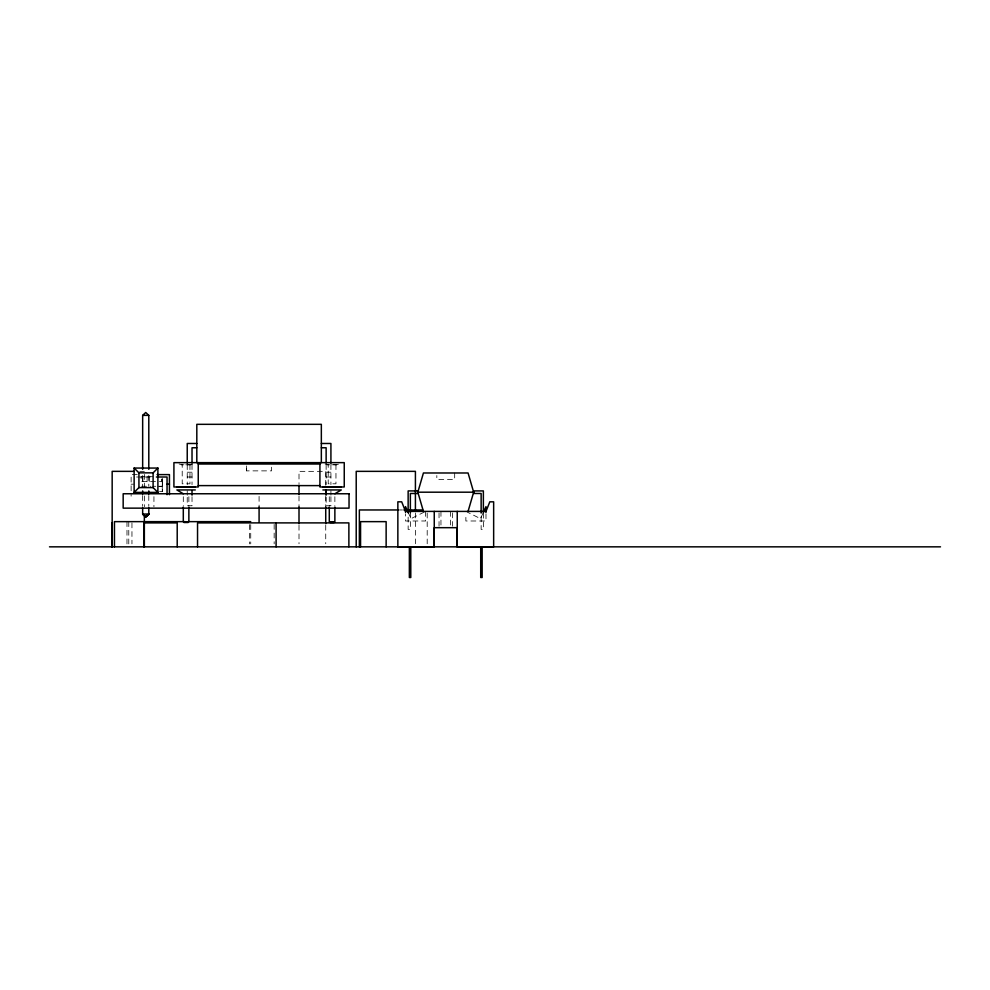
<?xml version="1.0" encoding="UTF-8"?>
<svg xmlns="http://www.w3.org/2000/svg" width="990" height="990" viewBox="0 0 990 990"><rect width="100%" height="100%" fill="white"/><g stroke="black" fill="none" stroke-linecap="round" stroke-linejoin="round"><path stroke-width="0.74" stroke-dasharray="4.95 3.71" d="M482.922 513.29L480.459 518.636L467.193 512.053M424.314 512.053L411.036 518.636L408.585 513.29M179.116 463.964L181.455 464.78L190.724 464.78L193.05 463.964M325.104 463.964L327.443 464.78L336.711 464.78L339.05 463.964M246.634 470.869L246.634 465.387L246.584 470.869L271.532 470.869L271.532 465.387M139.763 471.351L144.354 471.351M187.234 472.218L192.023 472.218M326.131 472.218L330.92 472.218M137.251 474.606L131.125 474.606L131.125 496.163M152.868 476.697L141.112 476.697L141.112 481.486L158.957 481.486M136.571 477.007L150.282 477.007M187.234 477.007L192.023 477.007M326.131 477.007L330.92 477.007M159.452 481.486L161.679 481.486L161.679 479.098M131.125 484.184L133.526 484.184M141.533 486.276L150.777 486.276M152.868 486.276L155.776 486.276M158.313 486.276L162.15 486.276M159.217 486.585L162.224 486.585L162.224 479.098M159.538 491.374L162.62 491.374L162.62 478.442M399.663 509.961L402.472 509.961M485.991 513.798L485.991 520.988L465.869 520.988L465.869 514.144M483.368 513.241L483.368 529.39L481.14 529.39L481.14 512.931M454.682 472.985L454.682 479.383L436.825 479.383L436.825 475.546M452.455 512.882L452.455 526.21M450.537 511.397L450.537 526.21M440.958 511.397L440.958 526.21M439.04 512.882L439.04 526.21M427.197 513.03L427.197 543.77M425.638 511.397L425.638 520.988L405.516 520.988L405.516 513.798M415.416 512.944L415.416 543.757M410.367 512.931L410.367 529.39L408.14 529.39L408.14 513.241M336.711 464.78L327.443 464.78M335.957 464.644L335.957 483.801L328.21 483.801L328.21 464.644M334.868 496.708L334.868 505.543M330.92 464.657L330.92 484.58M330.92 490.632L330.92 495.161M330.92 496.671L330.92 505.754L326.131 505.754L326.131 496.671M329.286 496.708L329.286 505.543M326.131 464.582L326.131 484.58M325.735 485.211L325.735 471.351L299.005 471.351L299.005 483.677M325.735 496.002L325.735 506.781M325.735 525.269L325.735 543.757M299.005 496.002L299.005 506.781M299.005 525.269L299.005 543.757M274.156 524.391L274.156 543.844M259.083 496.411L259.083 506.843M250.73 524.613L250.73 543.881M249.604 524.613L249.604 543.881M192.023 464.582L192.023 484.58M192.023 496.671L192.023 505.754L187.234 505.754L187.234 496.671M190.724 464.78L181.455 464.78M189.956 464.644L189.956 483.801L182.21 483.801L182.21 464.644M188.867 496.708L188.867 505.543M187.234 464.657L187.234 484.58M187.234 490.632L187.234 495.161M183.299 496.708L183.299 505.543M162.261 478.442L162.261 491.374M153.933 496.646L153.933 506.694M149.243 476.697L149.243 481.486M148.797 475.497L148.797 486.288M148.797 495.545L148.797 506.336M147.052 476.697L147.126 481.486M144.354 474.433L144.354 486.758M144.354 496.002L144.354 506.781M142.882 476.697L142.882 481.486M142.659 475.497L142.659 486.288M142.659 495.545L142.659 506.336M131.955 522.893L131.955 543.844M128.774 521.643L128.774 543.881M126.98 521.643L126.98 543.881"/><path stroke-width="1.49" d="M423.423 511.397L417.842 492.191L423.423 472.985L468.072 472.985L473.653 492.191L468.072 511.397M483.528 511.954L485.991 506.608L485.991 512.362M157.893 492.389L153.103 487.6L153.103 472.849L157.893 468.06L134.133 468.06L134.133 492.389L157.893 492.389L157.893 468.06M134.133 492.389L138.934 487.6L138.934 472.849L134.133 468.06M142.659 469.334L142.659 415.367L145.728 412.496L148.797 415.367L148.797 469.334M334.868 493.763L341.29 489.939L322.876 489.939M142.659 415.367L148.797 415.367M196.812 443.483L187.234 443.483L187.234 463.147M321.342 443.483L330.92 443.483L330.92 463.147M196.812 447.765L192.023 447.765L192.023 463.048M321.342 447.765L326.131 447.765L326.131 463.048M198.248 464.013L319.918 464.013M133.625 471.351L112.167 471.351L112.167 546.839M138.934 472.849L153.103 472.849M157.088 474.606L169.439 474.606L169.439 494.666M156.383 477.007L167.05 477.007L167.05 494.691M167.05 484.184L169.439 484.184M198.248 485.607L319.918 485.607M176.876 487.055L195.29 487.055M322.876 487.055L341.29 487.055M138.934 487.6L153.103 487.6M195.29 489.939L176.876 489.939L183.299 493.763M417.842 492.191L473.653 492.191M398.648 509.961L359.358 509.961L359.358 546.839M403.883 509.961L422.668 509.961M185.217 521.643L114.456 521.643L114.456 546.839M188.286 521.643L250.73 521.643M183.954 522.51L188.211 522.51M329.955 522.51L334.199 522.51M144.02 522.893L177.21 522.893L177.21 546.839M49.5 546.839L940.5 546.839M434.264 546.839L434.251 527.682L457.244 527.682L457.256 546.851L493.651 546.851L493.651 501.819L489.815 501.819L485.991 511.409L405.516 511.397L401.693 501.819L397.856 501.819L397.856 546.851L434.251 546.851L434.251 511.397M397.856 546.839L409.353 546.851L409.353 577.504L410.788 577.504L410.788 546.851M407.967 511.954L405.516 506.608L405.516 512.362M483.368 512.461L483.368 490.916L473.653 490.916L473.653 493.478L481.14 493.478L481.14 512.931M482.155 546.851L482.155 577.504L480.719 577.504L480.719 546.851M457.244 511.397L457.244 546.851M415.416 509.862L415.416 471.351L356.214 471.351L356.214 546.839M410.367 512.931L410.367 493.478L417.842 493.478L417.842 490.916L408.14 490.916L408.14 512.461M386.137 546.839L386.137 521.643L360.558 521.643L360.558 546.839M348.876 546.839L348.876 522.893L197.542 522.893L197.542 546.839M334.868 507.016L334.868 521.742L329.286 521.742L329.286 507.016M326.131 490.632L326.131 495.161M325.735 489.84L325.735 494.456M325.735 506.781L325.735 523.735M321.342 462.639L321.342 424.326L196.812 424.326L196.812 462.639M319.918 462.639L319.918 486.981L344.248 486.981L344.248 462.639L173.918 462.639L173.918 486.981L198.248 486.981L198.248 462.639M299.005 485.211L299.005 494.456M299.005 506.781L299.005 523.735M276.099 522.893L276.099 546.839M259.083 506.843L259.083 521.742M192.023 490.632L192.023 495.161M188.867 507.016L188.867 521.742L183.299 521.742L183.299 507.016M148.797 490.916L148.797 493.998M148.797 507.882L148.797 514.045L145.728 516.929L142.659 514.045L142.659 507.882M144.354 516.025L144.354 546.839M143.859 521.643L143.859 546.839M142.659 490.916L142.659 493.998M111.833 522.893L111.833 546.839M148.797 514.045L145.728 516.916L142.659 514.045L148.797 514.045L145.728 516.879L142.659 514.045L145.728 516.681L148.797 514.045M349.037 493.763L123.168 493.763L123.168 508.142L349.037 508.142L349.037 493.763"/></g></svg>
